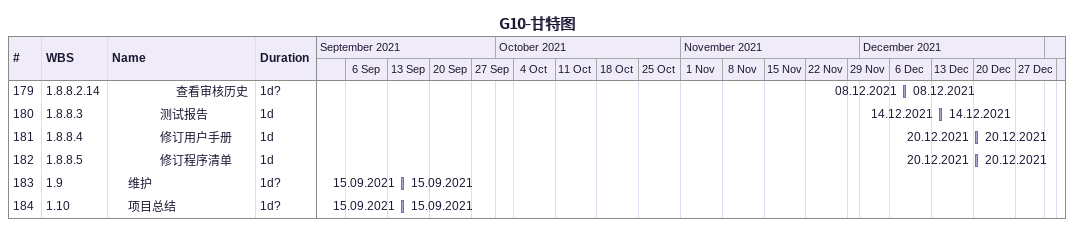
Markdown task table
G10-甘特图

| ID | WBS | Task | Duration | Start | Finish |
|---|---|---|---|---|---|
| 179 | 1.8.8.2.14 | 查看审核历史 | 1d? | 2021-12-08 | 2021-12-08 |
| 180 | 1.8.8.3 | 测试报告 | 1d | 2021-12-14 | 2021-12-14 |
| 181 | 1.8.8.4 | 修订用户手册 | 1d | 2021-12-20 | 2021-12-20 |
| 182 | 1.8.8.5 | 修订程序清单 | 1d | 2021-12-20 | 2021-12-20 |
| 183 | 1.9 | 维护 | 1d? | 2021-09-15 | 2021-09-15 |
| 184 | 1.10 | 项目总结 | 1d? | 2021-09-15 | 2021-09-15 |
